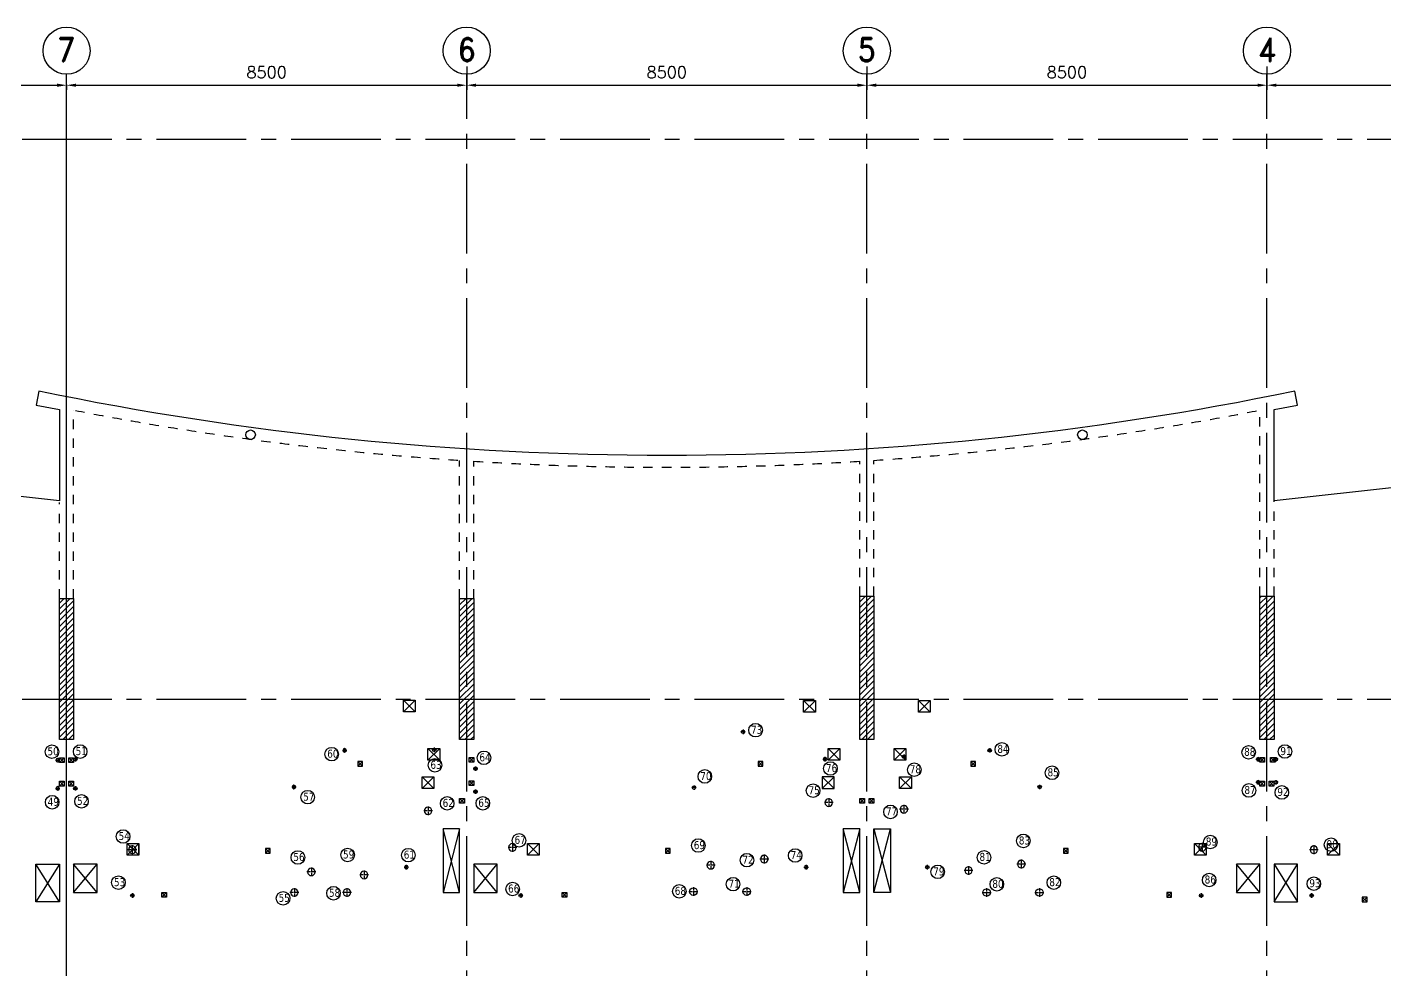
# Model space of a CAD drawing. Extents: x -8831 to 95229, y -7500 to 65888.
# Drawn here: x 16563 to 45403, y 45857 to 65888 of the extents above; entities that cross this region are included whole.
import ezdxf
from ezdxf.enums import TextEntityAlignment as Align

# ---------------------------------------------------------------- set-up
doc = ezdxf.new("R2010")
doc.units = 0
doc.header["$LTSCALE"] = 100
doc.header["$MEASUREMENT"] = 0
for name, pattern in [('CENTER2', [1.125, 0.75, -0.125, 0.125, -0.125]), ('Gif-Beam', [4, 2, -2]), ('Gif-Grid', [28.575, 19.05, -3.175, 3.175, -3.175])]:
    doc.linetypes.add(name, pattern=pattern)
for name, color, linetype in [('Gif-Beam', 3, 'Gif-Beam'), ('Gif-Col_Above', 2, 'Continuous'), ('Gif-Dim_Plan', 4, 'Continuous'), ('Gif-Grid', 1, 'Gif-Grid'), ('Gif-Grid_No', 7, 'Continuous'), ('Gif-Hatch_Col', 8, 'Continuous'), ('Gif-Openings', 4, 'Continuous'), ('Gif-Slab edge', 7, 'Continuous'), ('mep200507', 4, 'Continuous'), ('NEW OP', 6, 'Continuous'), ('NS Blue Clashing', 5, 'Continuous'), ('NS Blue NB', 5, 'Continuous'), ('NS Green NB', 3, 'Continuous'), ('NS Green Not Clashing', 3, 'Continuous')]:
    doc.layers.add(name, color=color, linetype=linetype)
doc.styles.add('A&T', font='simplex.shx', dxfattribs={"width": 0.8})
doc.styles.add('ARIAL-GRID', font='arial.ttf', dxfattribs={"width": 0.7, "height": 15})
doc.styles.add('ROMAND', font='romand.shx')
doc.styles.add('ROMANS', font='ROMANS.shx')
doc.dimstyles.new('ACAD100', dxfattribs={"dimtxt": 250, "dimasz": 200, "dimexe": 100, "dimexo": 100, "dimgap": 150, "dimtad": 1, "dimdec": 0, "dimrnd": 5, "dimzin": 0, "dimdsep": 46, "dimtxsty": 'ROMANS', "dimcen": 0.09, "dimdle": 100, "dimclrd": 4, "dimclre": 4, "dimclrt": 3, "dimadec": 0, "dimazin": 0, "dimtfac": 1, "dimtdec": 0, "dimtix": 1, "dimtmove": 0, "dimatfit": 3, "dimfxl": 1, "dimtolj": 1, "dimtzin": 0, "dimarcsym": 0})

# ---------------------------------------------------------------- blocks, each defined once
blk = doc.blocks.new('GRID-NO')
at = {"layer": 'Gif-Grid_No'}
blk.add_circle((0, 500), 500, dxfattribs=at)
at = {"layer": 'Gif-Grid_No', "color": 2, "style": 'ARIAL-GRID', "width": 0.7}
blk.add_attdef('GRID', text='', height=500, dxfattribs=at).set_placement((0, 522), align=Align.MIDDLE_CENTER)
blk = doc.blocks.new('*D12')
at = {"layer": 'Defpoints', "color": 0, "transparency": 16777216}
for p in [(42900, 65154), (51400, 65154), (51400, 64654)]:
    blk.add_point(p, dxfattribs=at)
at = {"layer": 'Gif-Dim_Plan', "color": 4, "lineweight": -2, "transparency": 16777216}
for p, q in [((42900, 65054), (42900, 64554)), ((51400, 65054), (51400, 64554)), ((43100, 64654), (51200, 64654))]:
    blk.add_line(p, q, dxfattribs=at)
at = {"layer": 'Gif-Dim_Plan', "color": 4, "transparency": 16777216}
for points in [[(43100, 64688), (43100, 64621), (42900, 64654)], [(51200, 64688), (51200, 64621), (51400, 64654)]]:
    blk.add_solid(points, dxfattribs=at)
at = {"layer": 'Gif-Dim_Plan', "color": 3, "transparency": 16777216, "insert": (47150, 64929), "char_height": 250, "attachment_point": 5, "style": 'ROMANS'}
blk.add_mtext('\\A1;8500', dxfattribs=at)
blk = doc.blocks.new('*D13')
at = {"layer": 'Defpoints', "color": 0, "transparency": 16777216}
for p in [(34400, 65154), (42900, 65154), (42900, 64654)]:
    blk.add_point(p, dxfattribs=at)
at = {"layer": 'Gif-Dim_Plan', "color": 4, "lineweight": -2, "transparency": 16777216}
for p, q in [((34400, 65054), (34400, 64554)), ((42900, 65054), (42900, 64554)), ((34600, 64654), (42700, 64654))]:
    blk.add_line(p, q, dxfattribs=at)
at = {"layer": 'Gif-Dim_Plan', "color": 4, "transparency": 16777216}
for points in [[(34600, 64688), (34600, 64621), (34400, 64654)], [(42700, 64688), (42700, 64621), (42900, 64654)]]:
    blk.add_solid(points, dxfattribs=at)
at = {"layer": 'Gif-Dim_Plan', "color": 3, "transparency": 16777216, "insert": (38650, 64929), "char_height": 250, "attachment_point": 5, "style": 'ROMANS'}
blk.add_mtext('\\A1;8500', dxfattribs=at)
blk = doc.blocks.new('*D14')
at = {"layer": 'Defpoints', "color": 0, "transparency": 16777216}
for p in [(25900, 65154), (34400, 65154), (34400, 64654)]:
    blk.add_point(p, dxfattribs=at)
at = {"layer": 'Gif-Dim_Plan', "color": 4, "lineweight": -2, "transparency": 16777216}
for p, q in [((25900, 65054), (25900, 64554)), ((34400, 65054), (34400, 64554)), ((26100, 64654), (34200, 64654))]:
    blk.add_line(p, q, dxfattribs=at)
at = {"layer": 'Gif-Dim_Plan', "color": 4, "transparency": 16777216}
for points in [[(26100, 64688), (26100, 64621), (25900, 64654)], [(34200, 64688), (34200, 64621), (34400, 64654)]]:
    blk.add_solid(points, dxfattribs=at)
at = {"layer": 'Gif-Dim_Plan', "color": 3, "transparency": 16777216, "insert": (30150, 64929), "char_height": 250, "attachment_point": 5, "style": 'ROMANS'}
blk.add_mtext('\\A1;8500', dxfattribs=at)
blk = doc.blocks.new('*D15')
at = {"layer": 'Defpoints', "color": 0, "transparency": 16777216}
for p in [(25900, 65154), (17400, 64772), (25900, 64654)]:
    blk.add_point(p, dxfattribs=at)
at = {"layer": 'Gif-Dim_Plan', "color": 4, "lineweight": -2, "transparency": 16777216}
for p, q in [((25900, 65054), (25900, 64554)), ((17400, 64672), (17400, 64554)), ((17600, 64654), (25700, 64654))]:
    blk.add_line(p, q, dxfattribs=at)
at = {"layer": 'Gif-Dim_Plan', "color": 4, "transparency": 16777216}
for points in [[(17600, 64688), (17600, 64621), (17400, 64654)], [(25700, 64688), (25700, 64621), (25900, 64654)]]:
    blk.add_solid(points, dxfattribs=at)
at = {"layer": 'Gif-Dim_Plan', "color": 3, "transparency": 16777216, "insert": (21650, 64929), "char_height": 250, "attachment_point": 5, "style": 'ROMANS'}
blk.add_mtext('\\A1;8500', dxfattribs=at)
blk = doc.blocks.new('*D16')
at = {"layer": 'Defpoints', "color": 0, "transparency": 16777216}
for p in [(17400, 64772), (17400, 64654), (8900, 64537)]:
    blk.add_point(p, dxfattribs=at)
at = {"layer": 'Gif-Dim_Plan', "color": 4, "lineweight": -2, "transparency": 16777216}
for p, q in [((8900, 64637), (8900, 64754)), ((9100, 64654), (17200, 64654)), ((17400, 64672), (17400, 64554))]:
    blk.add_line(p, q, dxfattribs=at)
at = {"layer": 'Gif-Dim_Plan', "color": 4, "transparency": 16777216}
for points in [[(9100, 64688), (9100, 64621), (8900, 64654)], [(17200, 64688), (17200, 64621), (17400, 64654)]]:
    blk.add_solid(points, dxfattribs=at)
at = {"layer": 'Gif-Dim_Plan', "color": 3, "transparency": 16777216, "insert": (13150, 64929), "char_height": 250, "attachment_point": 5, "style": 'ROMANS'}
blk.add_mtext('\\A1;8500', dxfattribs=at)
blk = doc.blocks.new('110dia sleeve')
at = {"color": 8, "linetype": 'CENTER2'}
for p, q in [((0, 95), (0, -95)), ((-95, 0), (95, 0))]:
    blk.add_line(p, q, dxfattribs=at)
blk.add_circle((0, 0), 80)
blk = doc.blocks.new('75dia sleeve')
at = {"color": 8, "linetype": 'CENTER2', "ltscale": 0.75}
for p, q in [((47.5, 0), (-47.5, 0)), ((0, 47.5), (0, -47.5))]:
    blk.add_line(p, q, dxfattribs=at)
blk.add_circle((0, 0), 37.5)
blk = doc.blocks.new('A$C65907C41')
at = {"color": 8, "linetype": 'CENTER2', "ltscale": 0.75}
for p, q in [((0, 47, 0), (95, 47, 0)), ((47, 95, 0), (47, 0, 0))]:
    blk.add_line(p, q, dxfattribs=at)
at = {"color": 3, "true_color": 0x00e600}
blk.add_circle((47, 47, 0), 37.5, dxfattribs=at)
blk = doc.blocks.new('160dia sleeve')
at = {"color": 8, "linetype": 'CENTER2'}
for p, q in [((-95, 0, 0), (95, 0, 0)), ((0, 95, 0), (0, -95, 0))]:
    blk.add_line(p, q, dxfattribs=at)
blk.add_circle((0, 0), 80)

msp = doc.modelspace()

# ---------------------------------------------------------------- hatches: boundary and pattern name
at = {"layer": 'Gif-Hatch_Col'}
h = msp.add_hatch(dxfattribs=at)
h.set_pattern_fill('ANSI31', color=256, scale=700, style=0)
h.set_pattern_definition([(45, (-215332.41, 4e-11), (-61.871843, 61.871843), [])])
h.paths.add_polyline_path([(17550, 50750), (17250, 50750), (17250, 53750), (17550, 53750)])
h = msp.add_hatch(dxfattribs=at)
h.set_pattern_fill('ANSI31', color=256, scale=700, style=0)
h.set_pattern_definition([(45, (-215332.41, -7e-12), (-61.871843, 61.871843), [])])
h.paths.add_polyline_path([(26050, 50750), (25750, 50750), (25750, 53750), (26050, 53750)])
h = msp.add_hatch(dxfattribs=at)
h.set_pattern_fill('ANSI31', color=256, scale=700, style=0)
h.paths.add_polyline_path([(34400, 53800), (34250, 53800), (34250, 53750), (34400, 53750)])
h.paths.add_polyline_path([(34550, 53800), (34400, 53800), (34400, 53750), (34550, 53750)])
h.paths.add_polyline_path([(34550, 53750), (34400, 53750), (34400, 51600), (34550, 51600)])
h.paths.add_polyline_path([(34400, 53750), (34250, 53750), (34250, 51600), (34400, 51600)])
h.paths.add_polyline_path([(34400, 51600), (34250, 51600), (34250, 50750), (34400, 50750)])
h.paths.add_polyline_path([(34550, 51600), (34400, 51600), (34400, 50750), (34550, 50750)])
h = msp.add_hatch(dxfattribs=at)
h.set_pattern_fill('ANSI31', color=256, scale=700, style=0)
h.paths.add_polyline_path([(43050, 53800), (42900, 53800), (42900, 53750), (43050, 53750)])
h.paths.add_polyline_path([(42900, 53800), (42750, 53800), (42750, 53750), (42900, 53750)])
h.paths.add_polyline_path([(42900, 53750), (42750, 53750), (42750, 51600), (42900, 51600)])
h.paths.add_polyline_path([(43050, 53750), (42900, 53750), (42900, 51600), (43050, 51600)])
h.paths.add_polyline_path([(43050, 51600), (42900, 51600), (42900, 50750), (43050, 50750)])
h.paths.add_polyline_path([(42900, 51600), (42750, 51600), (42750, 50750), (42900, 50750)])

# ---------------------------------------------------------------- linework, layer by layer
at = {"layer": 'Gif-Beam'}
for p, q in [((17550, 53749.4), (17550, 57749.8)), ((42750, 53799.4), (42750, 57749.8)), ((43050, 53799.4), (43050, 57749.8)), ((17250, 53749.4), (17250, 55790.2))]:
    msp.add_line(p, q, dxfattribs=at)
for points in [[(25750, 53749.4), (25750, 56683.5)], [(26050, 53749.4), (26050, 56664.1)], [(34250, 53799.4), (34250, 56664.1)], [(34550, 53799.4), (34550, 56683.5)]]:
    msp.add_lwpolyline(points, dxfattribs=at)
for start, end in [(259.035208, 266.18), (273.82, 280.964792), (266.440802, 273.559198)]:
    msp.add_arc((30150, 122580.8), 66044.1, start, end, dxfattribs=at)
at = {"layer": 'Gif-Col_Above'}
for points in [[(17550, 50750), (17250, 50750), (17250, 53750), (17550, 53750)], [(26050, 50750), (25750, 50750), (25750, 53750), (26050, 53750)], [(34550, 50750), (34250, 50750), (34250, 53800), (34550, 53800)], [(43050, 50750), (42750, 50750), (42750, 53800), (43050, 53800)]]:
    msp.add_lwpolyline(points, close=True, dxfattribs=at)
at = {"layer": 'Gif-Grid', "linetype": 'ByBlock'}
msp.add_line((17400, -7500), (17400, 64888.4), dxfattribs=at)
at = {"layer": 'Gif-Grid'}
for p, q in [((25900, -7500), (25900, 64888.4)), ((34400, -7500), (34400, 64888.4)), ((42900, -7500), (42900, 64888.4)), ((64078.8, 63500), (-7831.5, 63500)), ((64078.8, 51600), (-7831.5, 51600))]:
    msp.add_line(p, q, dxfattribs=at)
at = {"layer": 'Gif-Openings'}
for p, q in [((25750, 47500), (25400, 48850)), ((25750, 48850), (25400, 47500)), ((34250, 47500), (33900, 48850)), ((34250, 48850), (33900, 47500)), ((34550, 47500), (34900, 48850)), ((34550, 48850), (34900, 47500)), ((17250, 48100), (16750, 47300)), ((17250, 47300), (16750, 48100)), ((18050, 47500), (17550, 48100)), ((17550, 47500), (18050, 48100)), ((26050, 47500), (26550, 48100)), ((26550, 47500), (26050, 48100)), ((42250, 47500), (42750, 48100)), ((42750, 47500), (42250, 48100)), ((43050, 47300), (43550, 48100)), ((43050, 48100), (43550, 47300))]:
    msp.add_line(p, q, dxfattribs=at)
at = {"layer": 'Gif-Slab edge'}
msp.add_lwpolyline([(51420, 56749.1), (43050, 55824), (43050, 57760.6), (43546.2, 57858.6), (43488.1, 58152.9, -0.1024259), (16811.9, 58152.9), (16753.8, 57858.6), (17250, 57760.6), (17250, 55824), (8880, 56749.1)], format="xyb", dxfattribs=at)
for points in [[(25400, 48850), (25400, 47500), (25750, 47500), (25750, 48850)], [(33900, 48850), (33900, 47500), (34250, 47500), (34250, 48850)], [(34900, 48850), (34900, 47500), (34550, 47500), (34550, 48850)], [(16750, 48100), (17250, 48100), (17250, 47300), (16750, 47300)], [(18050, 48100), (17550, 48100), (17550, 47500), (18050, 47500)], [(26550, 48100), (26050, 48100), (26050, 47500), (26550, 47500)], [(42750, 48100), (42250, 48100), (42250, 47500), (42750, 47500)], [(43550, 48100), (43050, 48100), (43050, 47300), (43550, 47300)]]:
    msp.add_lwpolyline(points, close=True, dxfattribs=at)
at = {"layer": 'mep200507'}
for p, q in [((24555, 51589.3, 0), (24805, 51339.3, 0)), ((24805, 51589.3, 0), (24555, 51339.3, 0)), ((33056.3, 51583, 0), (33306.3, 51333, 0)), ((33306.3, 51583, 0), (33056.3, 51333, 0)), ((35743.7, 51583, 0), (35493.7, 51333, 0)), ((35493.7, 51583, 0), (35743.7, 51333, 0)), ((25327.5, 50559.6, 0), (25077.5, 50309.6, 0)), ((25077.5, 50559.6, 0), (25327.5, 50309.6, 0)), ((33577.5, 50559.6, 0), (33827.5, 50309.6, 0)), ((33827.5, 50559.6, 0), (33577.5, 50309.6, 0)), ((34978.5, 50562, 0), (35228.5, 50312, 0)), ((35228.5, 50562, 0), (34978.5, 50312, 0)), ((17252.3, 50362.9), (17352.3, 50262.9)), ((17352.3, 50362.9), (17252.3, 50262.9)), ((17450, 50362.9), (17550, 50262.9)), ((17550, 50362.9), (17450, 50262.9)), ((26050, 50371.3), (25950, 50271.3)), ((25950, 50371.3), (26050, 50271.3)), ((42750, 50371.3), (42850, 50271.3)), ((42850, 50371.3), (42750, 50271.3)), ((42974.9, 50371.3, 0), (43074.9, 50271.3, 0)), ((43074.9, 50371.3, 0), (42974.9, 50271.3, 0)), ((25203.7, 49959), (24953.7, 49709)), ((24953.7, 49959), (25203.7, 49709)), ((33703.7, 49959), (33453.7, 49709)), ((33453.7, 49959), (33703.7, 49709)), ((35096.3, 49959.1), (35346.3, 49709.1)), ((35346.3, 49959.1), (35096.3, 49709.1)), ((17252.3, 49862.9), (17352.3, 49762.9)), ((17352.3, 49862.9), (17252.3, 49762.9)), ((17450, 49862.9), (17550, 49762.9)), ((17550, 49862.9), (17450, 49762.9)), ((26050, 49871.3), (25950, 49771.3)), ((25950, 49871.3), (26050, 49771.3)), ((42850, 49862.9), (42750, 49762.9)), ((42750, 49862.9), (42850, 49762.9)), ((43047.7, 49862.9), (42947.7, 49762.9)), ((42947.7, 49862.9), (43047.7, 49762.9)), ((25750, 49496.2, 0), (25850, 49396.2, 0)), ((25850, 49496.2, 0), (25750, 49396.2, 0)), ((34250, 49499.8), (34350, 49399.8)), ((34350, 49499.8), (34250, 49399.8)), ((34550, 49499.8), (34450, 49399.8)), ((34450, 49499.8), (34550, 49399.8)), ((18688.6, 48544.6), (18938.6, 48294.6)), ((18938.6, 48544.6), (18688.6, 48294.6)), ((18938.6, 48294.6), (18938.6, 48544.6)), ((27438.6, 48544.6), (27188.6, 48294.6)), ((27188.6, 48544.6), (27438.6, 48294.6)), ((41361.4, 48544.6), (41611.4, 48294.6)), ((41611.4, 48544.6), (41361.4, 48294.6)), ((44438.6, 48544.6), (44188.6, 48294.6)), ((44188.6, 48544.6), (44438.6, 48294.6)), ((19525, 47500), (19425, 47400)), ((19425, 47500), (19525, 47400)), ((27925, 47500), (28025, 47400)), ((28025, 47500), (27925, 47400)), ((40875, 47500), (40775, 47400)), ((40775, 47500), (40875, 47400)), ((44925, 47400), (45025, 47300)), ((45025, 47400), (44925, 47300))]:
    msp.add_line(p, q, dxfattribs=at)
at = {"layer": 'mep200507', "elevation": 0}
for points in [[(24555, 51589.3), (24805, 51589.3), (24805, 51339.3), (24555, 51339.3)], [(33056.3, 51583), (33306.3, 51583), (33306.3, 51333), (33056.3, 51333)], [(35493.7, 51583), (35743.7, 51583), (35743.7, 51333), (35493.7, 51333)], [(25077.5, 50559.6), (25327.5, 50559.6), (25327.5, 50309.6), (25077.5, 50309.6)], [(33577.5, 50559.6), (33827.5, 50559.6), (33827.5, 50309.6), (33577.5, 50309.6)], [(34978.5, 50562), (35228.5, 50562), (35228.5, 50312), (34978.5, 50312)], [(42974.9, 50371.3), (43074.9, 50371.3), (43074.9, 50271.3), (42974.9, 50271.3)], [(25750, 49496.2), (25850, 49496.2), (25850, 49396.2), (25750, 49396.2)]]:
    msp.add_lwpolyline(points, close=True, dxfattribs=at)
at = {"layer": 'mep200507'}
for points in [[(17252.3, 50362.9), (17352.3, 50362.9), (17352.3, 50262.9), (17252.3, 50262.9)], [(17450, 50362.9), (17550, 50362.9), (17550, 50262.9), (17450, 50262.9)], [(25950, 50371.3), (26050, 50371.3), (26050, 50271.3), (25950, 50271.3)], [(42750, 50371.3), (42850, 50371.3), (42850, 50271.3), (42750, 50271.3)], [(24953.7, 49959), (25203.7, 49959), (25203.7, 49709), (24953.7, 49709)], [(33703.7, 49959), (33453.7, 49959), (33453.7, 49709), (33703.7, 49709)], [(35096.3, 49959.1), (35346.3, 49959.1), (35346.3, 49709.1), (35096.3, 49709.1)], [(17252.3, 49862.9), (17352.3, 49862.9), (17352.3, 49762.9), (17252.3, 49762.9)], [(17450, 49862.9), (17550, 49862.9), (17550, 49762.9), (17450, 49762.9)], [(25950, 49871.3), (26050, 49871.3), (26050, 49771.3), (25950, 49771.3)], [(42750, 49862.9), (42850, 49862.9), (42850, 49762.9), (42750, 49762.9)], [(42947.7, 49862.9), (43047.7, 49862.9), (43047.7, 49762.9), (42947.7, 49762.9)], [(34250, 49499.8), (34350, 49499.8), (34350, 49399.8), (34250, 49399.8)], [(34450, 49499.8), (34550, 49499.8), (34550, 49399.8), (34450, 49399.8)], [(18688.6, 48544.6), (18938.6, 48544.6), (18938.6, 48294.6), (18688.6, 48294.6)], [(27188.6, 48544.6), (27438.6, 48544.6), (27438.6, 48294.6), (27188.6, 48294.6)], [(41361.4, 48544.6), (41611.4, 48544.6), (41611.4, 48294.6), (41361.4, 48294.6)], [(44188.6, 48544.6), (44438.6, 48544.6), (44438.6, 48294.6), (44188.6, 48294.6)], [(19425, 47500), (19525, 47500), (19525, 47400), (19425, 47400)], [(27925, 47500), (28025, 47500), (28025, 47400), (27925, 47400)], [(40775, 47400), (40875, 47400), (40875, 47500), (40775, 47500)], [(44925, 47300), (45025, 47300), (45025, 47400), (44925, 47400)]]:
    msp.add_lwpolyline(points, close=True, dxfattribs=at)
at = {"layer": 'NEW OP', "color": 4}
for p, q in [((23689.4, 50285.3, 0), (23589.4, 50185.3, 0)), ((23689.4, 50185.3, 0), (23589.4, 50285.3, 0)), ((23689.4, 50285.3, 0), (23589.4, 50285.3, 0)), ((23589.4, 50285.3, 0), (23589.4, 50185.3, 0)), ((23589.4, 50185.3, 0), (23689.4, 50185.3, 0)), ((23689.4, 50185.3, 0), (23689.4, 50285.3, 0)), ((32189.4, 50285.3, 0), (32089.4, 50185.3, 0)), ((32189.4, 50185.3, 0), (32089.4, 50285.3, 0)), ((32189.4, 50285.3, 0), (32089.4, 50285.3, 0)), ((32089.4, 50285.3, 0), (32089.4, 50185.3, 0)), ((32089.4, 50185.3, 0), (32189.4, 50185.3, 0)), ((32189.4, 50185.3, 0), (32189.4, 50285.3, 0)), ((36708, 50285.3, 0), (36608, 50185.3, 0)), ((36708, 50185.3, 0), (36608, 50285.3, 0)), ((36708, 50285.3, 0), (36608, 50285.3, 0)), ((36608, 50285.3, 0), (36608, 50185.3, 0)), ((36608, 50185.3, 0), (36708, 50185.3, 0)), ((36708, 50185.3, 0), (36708, 50285.3, 0)), ((21725, 48433.5, 0), (21625, 48333.5, 0)), ((21725, 48333.5, 0), (21625, 48433.5, 0)), ((21725, 48433.5, 0), (21625, 48433.5, 0)), ((21625, 48433.5, 0), (21625, 48333.5, 0)), ((21625, 48333.5, 0), (21725, 48333.5, 0)), ((21725, 48333.5, 0), (21725, 48433.5, 0)), ((30225, 48433.5, 0), (30125, 48333.5, 0)), ((30225, 48333.5, 0), (30125, 48433.5, 0)), ((30225, 48433.5, 0), (30125, 48433.5, 0)), ((30125, 48433.5, 0), (30125, 48333.5, 0)), ((30125, 48333.5, 0), (30225, 48333.5, 0)), ((30225, 48333.5, 0), (30225, 48433.5, 0)), ((38675, 48433.5, 0), (38575, 48333.5, 0)), ((38675, 48333.5, 0), (38575, 48433.5, 0)), ((38675, 48433.5, 0), (38575, 48433.5, 0)), ((38575, 48433.5, 0), (38575, 48333.5, 0)), ((38575, 48333.5, 0), (38675, 48333.5, 0)), ((38675, 48333.5, 0), (38675, 48433.5, 0))]:
    msp.add_line(p, q, dxfattribs=at)
for centre in [(21310.7, 57228.6), (38977.7, 57228.6)]:
    msp.add_circle(centre, 100, dxfattribs=at)
at = {"layer": 'NS Blue NB'}
for centre in [(23069.7, 47484.8, 0), (23069.7, 47484.8, 0), (38371.5, 47710.5)]:
    msp.add_circle(centre, 144.1, dxfattribs=at)
at = {"layer": 'NS Green NB'}
for centre in [(32036.2, 50949, 0), (32036.2, 50949, 0), (17090.5, 50491.6, 0), (17090.5, 50491.6, 0), (17689, 50495.2, 0), (17689, 50495.2, 0), (23032.8, 50441.1), (23032.8, 50441.1), (26265.9, 50363.2, 0), (26265.9, 50363.2, 0), (37268.4, 50541.8), (42510.5, 50479.4), (43280.9, 50496.6), (25225.7, 50203.4, 0), (33626.6, 50135.7, 0), (33626.6, 50135.7, 0), (35407.4, 50110, 0), (38334.2, 50044.8), (30958, 49966.8, 0), (30958, 49966.8, 0), (22523.2, 49527.2, 0), (22523.2, 49527.2, 0), (33258, 49664.9, 0), (42516.1, 49669.3, 0), (43214.9, 49627), (17094.9, 49418.6), (17094.9, 49418.6), (17718.1, 49437.6), (17718.1, 49437.6), (25484.7, 49394.2, 0), (26242.4, 49396.6), (26242.4, 49396.6), (34902.1, 49213.4, 0), (18600.9, 48690.8, 0), (27011.9, 48608.2), (27011.9, 48608.2), (37724.1, 48596.8, 0), (37724.1, 48596.8, 0), (30819.2, 48498.3, 0), (30819.2, 48498.3, 0), (41695.7, 48572.7), (41695.7, 48572.7), (44261.3, 48516.9), (22313.9, 48245.4, 0), (22313.9, 48245.4, 0), (23369.7, 48299.1, 0), (23369.7, 48299.1, 0), (24658.4, 48294.8, 0), (24658.4, 48294.8, 0), (31852.4, 48187, 0), (31852.4, 48187, 0), (32878.2, 48287.3, 0), (32878.2, 48287.3, 0), (36888.6, 48247.1, 0), (36888.6, 48247.1, 0), (35906, 47939.6, 0), (41671.4, 47766.1), (41671.4, 47766.1), (18502, 47710.4), (18502, 47710.4), (26875.4, 47574.6), (26875.4, 47574.6), (30415.9, 47525.2, 0), (30415.9, 47525.2, 0), (31558.4, 47678.4, 0), (31558.4, 47678.4, 0), (37161.8, 47674.9, 0), (43895.6, 47687.9, 0), (22000, 47377.2, 0), (22000, 47377.2, 0)]:
    msp.add_circle(centre, 144.1, dxfattribs=at)

# ---------------------------------------------------------------- block references
at = {"layer": 'Gif-Grid_No', "ltscale": 5}
ref = msp.add_blockref('GRID-NO', (17400, 64888.4), dxfattribs=at)
ref.add_attrib('GRID_NUMBER', '7', dxfattribs={"color": 2, "ltscale": 5, "height": 500, "style": 'ROMAND', "width": 0.9}).set_placement((17400, 65410.3), align=Align.MIDDLE_CENTER)
ref = msp.add_blockref('GRID-NO', (25900, 64888.4), dxfattribs=at)
ref.add_attrib('GRID_NUMBER', '6', dxfattribs={"color": 2, "ltscale": 5, "height": 500, "style": 'ROMAND', "width": 0.9}).set_placement((25900, 65410.3), align=Align.MIDDLE_CENTER)
ref = msp.add_blockref('GRID-NO', (34400, 64888.4), dxfattribs=at)
ref.add_attrib('GRID_NUMBER', '5', dxfattribs={"color": 2, "ltscale": 5, "height": 500, "style": 'ROMAND', "width": 0.9}).set_placement((34400, 65410.3), align=Align.MIDDLE_CENTER)
ref = msp.add_blockref('GRID-NO', (42900, 64888.4), dxfattribs=at)
ref.add_attrib('GRID_NUMBER', '4', dxfattribs={"color": 2, "ltscale": 5, "height": 500, "style": 'ROMAND', "width": 0.9}).set_placement((42900, 65410.3), align=Align.MIDDLE_CENTER)
at = {"layer": 'NS Blue Clashing', "xscale": -1}
msp.add_blockref('110dia sleeve', (23356.1, 47500.2, 0), dxfattribs=at)
at = {"layer": 'NS Blue Clashing'}
msp.add_blockref('110dia sleeve', (38065.1, 47500.2), dxfattribs=at)
at = {"layer": 'NS Green Not Clashing'}
for name, p in [('75dia sleeve', (31770.1, 50915.1, 0)), ('75dia sleeve', (25210.4, 50533.5, 0)), ('75dia sleeve', (37009.1, 50519.8, 0)), ('75dia sleeve', (17587.5, 50331.5)), ('75dia sleeve', (35190.6, 50384.9, 0)), ('75dia sleeve', (43087.5, 50331.1, 0)), ('75dia sleeve', (26087.5, 50131.3, 0)), ('75dia sleeve', (17587.5, 49713.3)), ('75dia sleeve', (26087.5, 49643.1, 0)), ('75dia sleeve', (30728.9, 49730)), ('75dia sleeve', (38069.8, 49742.7, 0)), ('75dia sleeve', (43087.5, 49842.9, 0)), ('75dia sleeve', (35683.8, 48040.1)), ('110dia sleeve', (30716.3, 47520)), ('110dia sleeve', (31848.8, 47520)), ('110dia sleeve', (36944.8, 47500.2, 0)), ('75dia sleeve', (18797.8, 47437.9, 0)), ('75dia sleeve', (27047.8, 47437.7, 0)), ('A$C65907C41', (41454.6, 47390, 0)), ('75dia sleeve', (43847.9, 47437.7, 0))]:
    msp.add_blockref(name, p, dxfattribs=at)
at = {"layer": 'NS Green Not Clashing', "xscale": -1}
for name, p in [('75dia sleeve', (23307.2, 50519.8)), ('75dia sleeve', (33510.4, 50335.1, 0)), ('75dia sleeve', (22230.5, 49742.7, 0)), ('160dia sleeve', (25080.4, 49235.5, 0)), ('160dia sleeve', (33589.8, 49410.2, 0)), ('160dia sleeve', (35187.2, 49269.7, 0)), ('160dia sleeve', (18795.2, 48410.2, 0)), ('160dia sleeve', (26870.1, 48460.2, 0)), ('160dia sleeve', (41525, 48460.6, 0)), ('160dia sleeve', (43894.8, 48410.6, 0)), ('160dia sleeve', (31082.8, 48080.2, 0)), ('160dia sleeve', (32219.8, 48210.2, 0)), ('160dia sleeve', (37680.6, 48104, 0)), ('160dia sleeve', (22599.6, 47938.9, 0)), ('160dia sleeve', (23719.6, 47872.9, 0)), ('75dia sleeve', (24616.5, 48040.1)), ('75dia sleeve', (33110.2, 48040, 0)), ('160dia sleeve', (36559.6, 47968, 0)), ('110dia sleeve', (22238.5, 47500.2, 0))]:
    msp.add_blockref(name, p, dxfattribs=at)
at = {"layer": 'NS Green Not Clashing', "xscale": -1, "rotation": 359.9999999976777}
for p in [(17212, 50311.5, 0), (42712, 50331.1, 0), (17212.5, 49712.8, 0), (42712.5, 49842.4)]:
    msp.add_blockref('75dia sleeve', p, dxfattribs=at)

# ---------------------------------------------------------------- texts
at = {"layer": 'NS Blue NB', "char_height": 170, "attachment_point": 1, "style": 'A&T'}
for s, insert in [('{\\fVerdana|b0|i0|c0|p34;82}', (38276.2, 47805.5)), ('{\\fVerdana|b0|i0|c0|p34;58}', (22974.4, 47579.8, 0)), ('{\\fVerdana|b0|i0|c0|p34;58}', (22974.4, 47579.8, 0))]:
    msp.add_mtext_dynamic_manual_height_columns(s, width=147.425, gutter_width=12.5, heights=[0], dxfattribs=dict(at, insert=insert))
at = {"layer": 'NS Green NB', "char_height": 170, "attachment_point": 1, "style": 'A&T'}
for s, insert in [('{\\fVerdana|b0|i0|c0|p34;73}', (31940.9, 51044, 0)), ('{\\fVerdana|b0|i0|c0|p34;73}', (31940.9, 51044, 0)), ('{\\fVerdana|b0|i0|c0|p34;50}', (16995.2, 50586.6, 0)), ('{\\fVerdana|b0|i0|c0|p34;50}', (16995.2, 50586.6, 0)), ('{\\fVerdana|b0|i0|c0|p34;51}', (17593.7, 50590.2, 0)), ('{\\fVerdana|b0|i0|c0|p34;51}', (17593.7, 50590.2, 0)), ('{\\fVerdana|b0|i0|c0|p34;60}', (22937.5, 50536.1)), ('{\\fVerdana|b0|i0|c0|p34;84}', (37173.1, 50636.8)), ('{\\fVerdana|b0|i0|c0|p34;88}', (42415.1, 50574.4)), ('{\\fVerdana|b0|i0|c0|p34;91}', (43185.6, 50591.5)), ('{\\fVerdana|b0|i0|c0|p34;63}', (25130.3, 50298.4, 0)), ('{\\fVerdana|b0|i0|c0|p34;64}', (26170.5, 50458.2, 0)), ('{\\fVerdana|b0|i0|c0|p34;64}', (26170.5, 50458.2, 0)), ('{\\fVerdana|b0|i0|c0|p34;76}', (33531.3, 50230.7, 0)), ('{\\fVerdana|b0|i0|c0|p34;76}', (33531.3, 50230.7, 0)), ('{\\fVerdana|b0|i0|c0|p34;78}', (35312, 50205, 0)), ('{\\fVerdana|b0|i0|c0|p34;70}', (30862.7, 50061.8, 0)), ('{\\fVerdana|b0|i0|c0|p34;70}', (30862.7, 50061.8, 0)), ('{\\fVerdana|b0|i0|c0|p34;85}', (38238.9, 50139.8)), ('{\\fVerdana|b0|i0|c0|p34;57}', (22427.9, 49622.2, 0)), ('{\\fVerdana|b0|i0|c0|p34;75}', (33162.7, 49759.8, 0)), ('{\\fVerdana|b0|i0|c0|p34;87}', (42420.8, 49764.3, 0)), ('{\\fVerdana|b0|i0|c0|p34;92}', (43119.6, 49722)), ('{\\fVerdana|b0|i0|c0|p34;49}', (16999.6, 49513.6)), ('{\\fVerdana|b0|i0|c0|p34;49}', (16999.6, 49513.6)), ('{\\fVerdana|b0|i0|c0|p34;52}', (17622.8, 49532.6)), ('{\\fVerdana|b0|i0|c0|p34;52}', (17622.8, 49532.6)), ('{\\fVerdana|b0|i0|c0|p34;62}', (25389.4, 49489.2, 0)), ('{\\fVerdana|b0|i0|c0|p34;65}', (26147, 49491.6)), ('{\\fVerdana|b0|i0|c0|p34;65}', (26147, 49491.6)), ('{\\fVerdana|b0|i0|c0|p34;77}', (34806.8, 49308.3, 0)), ('{\\fVerdana|b0|i0|c0|p34;54}', (18505.6, 48785.8, 0)), ('{\\fVerdana|b0|i0|c0|p34;67}', (26916.5, 48703.2)), ('{\\fVerdana|b0|i0|c0|p34;67}', (26916.5, 48703.2)), ('{\\fVerdana|b0|i0|c0|p34;69}', (30723.9, 48593.2, 0)), ('{\\fVerdana|b0|i0|c0|p34;69}', (30723.9, 48593.2, 0)), ('{\\fVerdana|b0|i0|c0|p34;83}', (37628.8, 48691.8, 0)), ('{\\fVerdana|b0|i0|c0|p34;83}', (37628.8, 48691.8, 0)), ('{\\fVerdana|b0|i0|c0|p34;89}', (41600.4, 48667.6)), ('{\\fVerdana|b0|i0|c0|p34;89}', (41600.4, 48667.6)), ('{\\fVerdana|b0|i0|c0|p34;90}', (44165.9, 48611.9)), ('{\\fVerdana|b0|i0|c0|p34;56}', (22218.6, 48340.4, 0)), ('{\\fVerdana|b0|i0|c0|p34;56}', (22218.6, 48340.4, 0)), ('{\\fVerdana|b0|i0|c0|p34;59}', (23274.3, 48394.1, 0)), ('{\\fVerdana|b0|i0|c0|p34;59}', (23274.3, 48394.1, 0)), ('{\\fVerdana|b0|i0|c0|p34;61}', (24563.1, 48389.8, 0)), ('{\\fVerdana|b0|i0|c0|p34;61}', (24563.1, 48389.8, 0)), ('{\\fVerdana|b0|i0|c0|p34;72}', (31757.1, 48282, 0)), ('{\\fVerdana|b0|i0|c0|p34;72}', (31757.1, 48282, 0)), ('{\\fVerdana|b0|i0|c0|p34;74}', (32782.9, 48382.3, 0)), ('{\\fVerdana|b0|i0|c0|p34;74}', (32782.9, 48382.3, 0)), ('{\\fVerdana|b0|i0|c0|p34;81}', (36793.3, 48342.1, 0)), ('{\\fVerdana|b0|i0|c0|p34;81}', (36793.3, 48342.1, 0)), ('{\\fVerdana|b0|i0|c0|p34;79}', (35810.7, 48034.6, 0)), ('{\\fVerdana|b0|i0|c0|p34;53}', (18406.7, 47805.4)), ('{\\fVerdana|b0|i0|c0|p34;53}', (18406.7, 47805.4)), ('{\\fVerdana|b0|i0|c0|p34;66}', (26780, 47669.6)), ('{\\fVerdana|b0|i0|c0|p34;66}', (26780, 47669.6)), ('{\\fVerdana|b0|i0|c0|p34;68}', (30320.5, 47620.2, 0)), ('{\\fVerdana|b0|i0|c0|p34;71}', (31463, 47773.4, 0)), ('{\\fVerdana|b0|i0|c0|p34;71}', (31463, 47773.4, 0)), ('{\\fVerdana|b0|i0|c0|p34;80}', (37066.5, 47769.8, 0)), ('{\\fVerdana|b0|i0|c0|p34;86}', (41576.1, 47861.1)), ('{\\fVerdana|b0|i0|c0|p34;86}', (41576.1, 47861.1)), ('{\\fVerdana|b0|i0|c0|p34;93}', (43800.2, 47782.8, 0)), ('{\\fVerdana|b0|i0|c0|p34;55}', (21904.7, 47472.2, 0)), ('{\\fVerdana|b0|i0|c0|p34;55}', (21904.7, 47472.2, 0))]:
    msp.add_mtext_dynamic_manual_height_columns(s, width=147.425, gutter_width=12.5, heights=[0], dxfattribs=dict(at, insert=insert))

# ---------------------------------------------------------------- dimensions: what is measured, and where the dimension line sits
at = {"layer": 'Gif-Dim_Plan'}
for base, p1, p2, picture, middle in [((17400, 64654.2), (8900, 64537), (17400, 64772.1), '*D16', (13150, 64929.2)), ((25900, 64654.2), (17400, 64772.1), (25900, 65154), '*D15', (21650, 64929.2)), ((34400, 64654.2), (25900, 65154), (34400, 65154), '*D14', (30150, 64929.2)), ((42900, 64654.2), (34400, 65154), (42900, 65154), '*D13', (38650, 64929.2)), ((51400, 64654.2), (42900, 65154), (51400, 65154), '*D12', (47150, 64929.2))]:
    dim = msp.add_linear_dim(base=base, p1=p1, p2=p2, dimstyle='ACAD100', dxfattribs=at)
    dim.commit()
    dim.dimension.update_dxf_attribs({"geometry": picture, "text_midpoint": middle})

doc.saveas('drawing.dxf')
